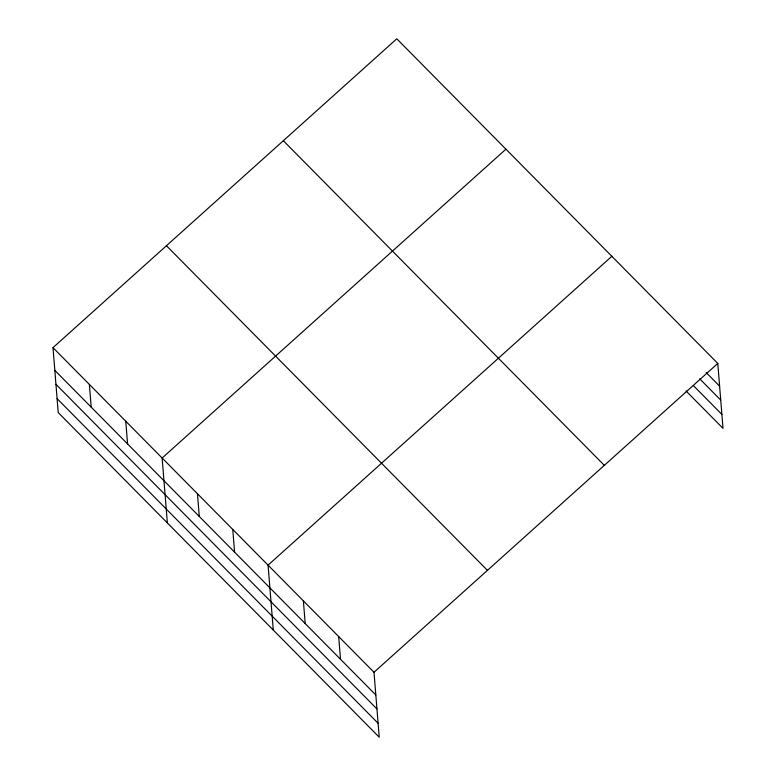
<?xml version="1.0" encoding="UTF-8"?>
<svg xmlns="http://www.w3.org/2000/svg" width="776" height="776" viewBox="0 0 776 776"><rect width="100%" height="100%" fill="white"/><g stroke="black" fill="none" stroke-linecap="round" stroke-linejoin="round"><path stroke-width="1.16" d="M53.001 347.648L373.993 672.278L379.221 737.2L58.219 412.57L53.001 347.648L396.779 38.8L717.781 363.43L722.999 428.352L686.013 390.939M505.923 149.176L162.136 458.024L167.364 522.946M611.847 256.303L268.069 565.151L273.288 630.073M373.993 672.278L717.781 363.43M706.16 372.538L719.604 386.138M699.71 378.814L720.729 400.067M693.298 385.507L721.884 414.423M283.327 140.718L604.329 465.348M166.442 245.73L487.444 570.36M54.824 370.365L375.826 694.995M55.94 384.295L376.942 708.924M57.104 398.641L378.096 723.271M338.685 636.572L340.519 659.28M303.377 600.857L305.201 623.574M232.761 529.445L234.585 552.153M197.444 493.73L199.277 516.447M125.761 421.232L127.584 443.95M89.376 384.44L91.199 407.157"/></g></svg>
